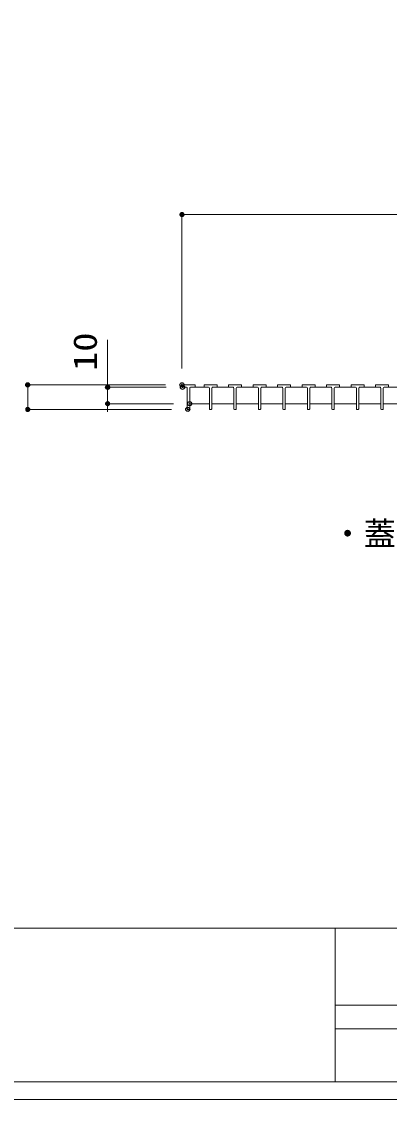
# Model space of a CAD drawing. Units: millimetres on the paper. Extents: x -216 to 216, y -153 to 153.
# Drawn here: x -82.1 to -37, y -152.6 to -20.8 of the extents above; entities that cross this region are included whole.
import ezdxf
from ezdxf.enums import TextEntityAlignment as Align

# ---------------------------------------------------------------- set-up
doc = ezdxf.new("R2010")
doc.units = ezdxf.units.MM
doc.header["$PDMODE"] = 32
doc.header["$PDSIZE"] = 0.5
for name, color, linetype, lineweight in [('0-0_A1FRAME', 1, 'Continuous', 9), ('0-2_蓋', 3, 'Continuous', 9), ('0-3_寸法', 4, 'Continuous', 9), ('0-4_0', 7, 'Continuous', 9)]:
    doc.layers.add(name, color=color, linetype=linetype, lineweight=lineweight)
doc.layers.add('0-1_文字', color=7, linetype='Continuous')
doc.layers.add('0-5_Defpoints', color=7, linetype='Continuous')
doc.styles.add('ＭＳ ゴシック', font='')
doc.styles.get('ＭＳ ゴシック').set_extended_font_data('MS Gothic')

# ---------------------------------------------------------------- blocks, each defined once
blk = doc.blocks.new('_Dot')
at = {"layer": '0-4_0'}
for p, q in [((-0.5, 0), (-1, 0)), ((0.489, 0.1), (-0.489, 0.1)), ((0.399, 0.3), (-0.399, 0.3)), ((0.458, -0.199), (-0.458, -0.199)), ((0.3, -0.399), (-0.3, -0.399))]:
    blk.add_line(p, q, dxfattribs=at)
for points in [[(0.5, 0), (0.496, 0.063), (0.484, 0.124), (0.465, 0.184), (0.438, 0.241), (0.405, 0.294), (0.364, 0.342), (0.319, 0.385), (0.268, 0.422), (0.213, 0.452), (0.155, 0.476), (0.094, 0.491), (0.031, 0.499), (-0.031, 0.499), (-0.094, 0.491), (-0.155, 0.476), (-0.213, 0.452), (-0.268, 0.422), (-0.319, 0.385), (-0.364, 0.342), (-0.405, 0.294), (-0.438, 0.241), (-0.465, 0.184), (-0.484, 0.124), (-0.496, 0.063), (-0.5, 0), (0, 0)], [(-0.5, 0), (-0.496, -0.063), (-0.484, -0.124), (-0.465, -0.184), (-0.438, -0.241), (-0.405, -0.294), (-0.364, -0.342), (-0.319, -0.385), (-0.268, -0.422), (-0.213, -0.452), (-0.155, -0.476), (-0.094, -0.491), (-0.031, -0.499), (0.031, -0.499), (0.094, -0.491), (0.155, -0.476), (0.213, -0.452), (0.268, -0.422), (0.319, -0.385), (0.364, -0.342), (0.405, -0.294), (0.438, -0.241), (0.465, -0.184), (0.484, -0.124), (0.496, -0.063), (0.5, 0), (0, 0)]]:
    blk.add_lwpolyline(points, close=True, dxfattribs=at)

msp = doc.modelspace()

# ---------------------------------------------------------------- linework, layer by layer
at = {"layer": '0-0_A1FRAME'}
for p, q in [((-43.677, -131.7), (-43.677, -150.491)), ((187.6, -141.095), (-43.677, -141.095)), ((35.824, -143.986), (-43.677, -143.986))]:
    msp.add_line(p, q, dxfattribs=at)
msp.add_lwpolyline([(-215.33, 152.646), (-215.33, -152.646), (215.33, -152.646), (215.33, 152.646)], close=True, dxfattribs=at)
for points in [[(-209.583, -150.491), (-209.583, -131.7), (199.525, -131.7)], [(199.525, -150.491), (-209.583, -150.491), (199.525, -150.491)]]:
    msp.add_lwpolyline(points, dxfattribs=at)
at = {"layer": '0-2_蓋'}
for p, q in [((-62.451, -65.213), (-60.851, -65.213)), ((-62.451, -65.453), (-62.451, -65.213)), ((-61.901, -65.513), (-62.391, -65.513)), ((-61.801, -68.153), (-61.801, -65.613)), ((-61.501, -68.153), (-61.501, -65.613)), ((-61.401, -65.513), (-60.911, -65.513)), ((-61.401, -65.513), (-59.201, -65.513)), ((-60.851, -65.453), (-60.851, -65.213)), ((-59.751, -65.213), (-58.151, -65.213)), ((-59.751, -65.453), (-59.751, -65.213)), ((-59.201, -65.513), (-59.691, -65.513)), ((-59.101, -68.153), (-59.101, -65.613)), ((-58.801, -68.153), (-58.801, -65.613)), ((-58.701, -65.513), (-58.211, -65.513)), ((-58.701, -65.513), (-56.201, -65.513)), ((-58.151, -65.453), (-58.151, -65.213)), ((-56.751, -65.213), (-55.151, -65.213)), ((-56.751, -65.453), (-56.751, -65.213)), ((-56.201, -65.513), (-56.691, -65.513)), ((-56.101, -68.153), (-56.101, -65.613)), ((-55.801, -68.153), (-55.801, -65.613)), ((-55.701, -65.513), (-55.211, -65.513)), ((-55.701, -65.513), (-53.201, -65.513)), ((-55.151, -65.453), (-55.151, -65.213)), ((-53.751, -65.213), (-52.151, -65.213)), ((-53.751, -65.453), (-53.751, -65.213)), ((-53.201, -65.513), (-53.691, -65.513)), ((-53.101, -68.153), (-53.101, -65.613)), ((-52.801, -68.153), (-52.801, -65.613)), ((-52.701, -65.513), (-52.211, -65.513)), ((-52.701, -65.513), (-50.201, -65.513)), ((-52.151, -65.453), (-52.151, -65.213)), ((-50.751, -65.213), (-49.151, -65.213)), ((-50.751, -65.453), (-50.751, -65.213)), ((-50.201, -65.513), (-50.691, -65.513)), ((-50.101, -68.153), (-50.101, -65.613)), ((-49.801, -68.153), (-49.801, -65.613)), ((-49.701, -65.513), (-49.211, -65.513)), ((-49.701, -65.513), (-47.201, -65.513)), ((-49.151, -65.453), (-49.151, -65.213)), ((-47.751, -65.213), (-46.151, -65.213)), ((-47.751, -65.453), (-47.751, -65.213)), ((-47.201, -65.513), (-47.691, -65.513)), ((-47.101, -68.153), (-47.101, -65.613)), ((-46.801, -68.153), (-46.801, -65.613)), ((-46.701, -65.513), (-46.211, -65.513)), ((-46.701, -65.513), (-44.201, -65.513)), ((-46.151, -65.453), (-46.151, -65.213)), ((-44.751, -65.213), (-43.151, -65.213)), ((-44.751, -65.453), (-44.751, -65.213)), ((-44.201, -65.513), (-44.691, -65.513)), ((-44.101, -68.153), (-44.101, -65.613)), ((-43.801, -68.153), (-43.801, -65.613)), ((-43.701, -65.513), (-43.211, -65.513)), ((-43.701, -65.513), (-41.201, -65.513)), ((-43.151, -65.453), (-43.151, -65.213)), ((-41.751, -65.213), (-40.151, -65.213)), ((-41.751, -65.453), (-41.751, -65.213)), ((-41.201, -65.513), (-41.691, -65.513)), ((-41.101, -68.153), (-41.101, -65.613)), ((-40.801, -68.153), (-40.801, -65.613)), ((-40.701, -65.513), (-40.211, -65.513)), ((-40.701, -65.513), (-38.201, -65.513)), ((-40.151, -65.453), (-40.151, -65.213)), ((-38.751, -65.213), (-37.151, -65.213)), ((-38.751, -65.453), (-38.751, -65.213)), ((-38.201, -65.513), (-38.691, -65.513)), ((-38.101, -68.153), (-38.101, -65.613)), ((-37.801, -68.153), (-37.801, -65.613)), ((-37.701, -65.513), (-37.211, -65.513)), ((-37.701, -65.513), (-35.201, -65.513)), ((-37.151, -65.453), (-37.151, -65.213)), ((-61.561, -68.213), (-61.741, -68.213)), ((-61.501, -67.513), (-59.101, -67.513)), ((-58.861, -68.213), (-59.041, -68.213)), ((-58.801, -67.513), (-56.101, -67.513)), ((-55.861, -68.213), (-56.041, -68.213)), ((-55.801, -67.513), (-53.101, -67.513)), ((-52.861, -68.213), (-53.041, -68.213)), ((-52.801, -67.513), (-50.101, -67.513)), ((-49.861, -68.213), (-50.041, -68.213)), ((-49.801, -67.513), (-47.101, -67.513)), ((-46.861, -68.213), (-47.041, -68.213)), ((-46.801, -67.513), (-44.101, -67.513)), ((-43.861, -68.213), (-44.041, -68.213)), ((-43.801, -67.513), (-41.101, -67.513)), ((-40.861, -68.213), (-41.041, -68.213)), ((-40.801, -67.513), (-38.101, -67.513)), ((-37.861, -68.213), (-38.041, -68.213)), ((-37.801, -67.513), (-35.101, -67.513))]:
    msp.add_line(p, q, dxfattribs=at)
for centre, radius, start, end in [((-62.391, -65.453), 0.06, 180, 270), ((-61.901, -65.613), 0.1, 0, 90), ((-61.401, -65.613), 0.1, 90, 180), ((-60.911, -65.453), 0.06, 270, 0), ((-59.691, -65.453), 0.06, 180, 270), ((-59.201, -65.613), 0.1, 0, 90), ((-58.701, -65.613), 0.1, 90, 180), ((-58.211, -65.453), 0.06, 270, 0), ((-56.691, -65.453), 0.06, 180, 270), ((-56.201, -65.613), 0.1, 0, 90), ((-55.701, -65.613), 0.1, 90, 180), ((-55.211, -65.453), 0.06, 270, 0), ((-53.691, -65.453), 0.06, 180, 270), ((-53.201, -65.613), 0.1, 0, 90), ((-52.701, -65.613), 0.1, 90, 180), ((-52.211, -65.453), 0.06, 270, 0), ((-50.691, -65.453), 0.06, 180, 270), ((-50.201, -65.613), 0.1, 0, 90), ((-49.701, -65.613), 0.1, 90, 180), ((-49.211, -65.453), 0.06, 270, 0), ((-47.691, -65.453), 0.06, 180, 270), ((-47.201, -65.613), 0.1, 0, 90), ((-46.701, -65.613), 0.1, 90, 180), ((-46.211, -65.453), 0.06, 270, 0), ((-44.691, -65.453), 0.06, 180, 270), ((-44.201, -65.613), 0.1, 0, 90), ((-43.701, -65.613), 0.1, 90, 180), ((-43.211, -65.453), 0.06, 270, 0), ((-41.691, -65.453), 0.06, 180, 270), ((-41.201, -65.613), 0.1, 0, 90), ((-40.701, -65.613), 0.1, 90, 180), ((-40.211, -65.453), 0.06, 270, 0), ((-38.691, -65.453), 0.06, 180, 270), ((-38.201, -65.613), 0.1, 0, 90), ((-37.701, -65.613), 0.1, 90, 180), ((-37.211, -65.453), 0.06, 270, 0), ((-61.741, -68.153), 0.06, 180, 270), ((-61.561, -68.153), 0.06, 270, 0), ((-59.041, -68.153), 0.06, 180, 270), ((-58.861, -68.153), 0.06, 270, 0), ((-56.041, -68.153), 0.06, 180, 270), ((-55.861, -68.153), 0.06, 270, 0), ((-53.041, -68.153), 0.06, 180, 270), ((-52.861, -68.153), 0.06, 270, 0), ((-50.041, -68.153), 0.06, 180, 270), ((-49.861, -68.153), 0.06, 270, 0), ((-47.041, -68.153), 0.06, 180, 270), ((-46.861, -68.153), 0.06, 270, 0), ((-44.041, -68.153), 0.06, 180, 270), ((-43.861, -68.153), 0.06, 270, 0), ((-41.041, -68.153), 0.06, 180, 270), ((-40.861, -68.153), 0.06, 270, 0), ((-38.041, -68.153), 0.06, 180, 270), ((-37.861, -68.153), 0.06, 270, 0)]:
    msp.add_arc(centre, radius, start, end, dxfattribs=at)
at = {"layer": '0-3_寸法'}
for p, q in [((-62.451, -63.213), (-62.451, -44.371)), ((-61.951, -44.371), (37.049, -44.371)), ((-71.561, -65.013), (-71.561, -59.713)), ((-64.451, -65.213), (-81.339, -65.213)), ((-81.339, -67.713), (-81.339, -65.713)), ((-64.391, -65.513), (-71.561, -65.513)), ((-71.561, -67.513), (-71.561, -65.513)), ((-63.741, -68.213), (-81.339, -68.213)), ((-63.501, -67.513), (-71.561, -67.513)), ((-71.561, -68.013), (-71.561, -68.513))]:
    msp.add_line(p, q, dxfattribs=at)
at = {"layer": '0-5_Defpoints'}
for p in [(-81.339, -65.213), (-71.561, -65.513), (-62.451, -65.213), (-62.391, -65.513), (-61.501, -67.513), (-61.741, -68.213)]:
    msp.add_point(p, dxfattribs=at)

# ---------------------------------------------------------------- block references
at = {"layer": '0-3_寸法', "xscale": 0.5, "yscale": 0.5}
for p, rotation in [((-62.451, -44.371), 180), ((-81.339, -65.213), 90), ((-71.561, -65.513), 270), ((-71.561, -67.513), 90), ((-81.339, -68.213), 270)]:
    msp.add_blockref('_Dot', p, dxfattribs=dict(at, rotation=rotation))

# ---------------------------------------------------------------- texts
at = {"layer": '0-1_文字', "style": 'ＭＳ ゴシック'}
msp.add_text('・蓋型式 : NTS-N-A-50', height=2.889, dxfattribs=at).set_placement((-44.145, -85.723), align=Align.BOTTOM_LEFT)
at = {"layer": '0-3_寸法', "style": 'ＭＳ ゴシック', "width": 1.2}
msp.add_text('10', height=2.889, rotation=90, dxfattribs=at).set_placement((-72.006, -63.513), align=Align.BOTTOM_LEFT)

doc.saveas('drawing.dxf')
